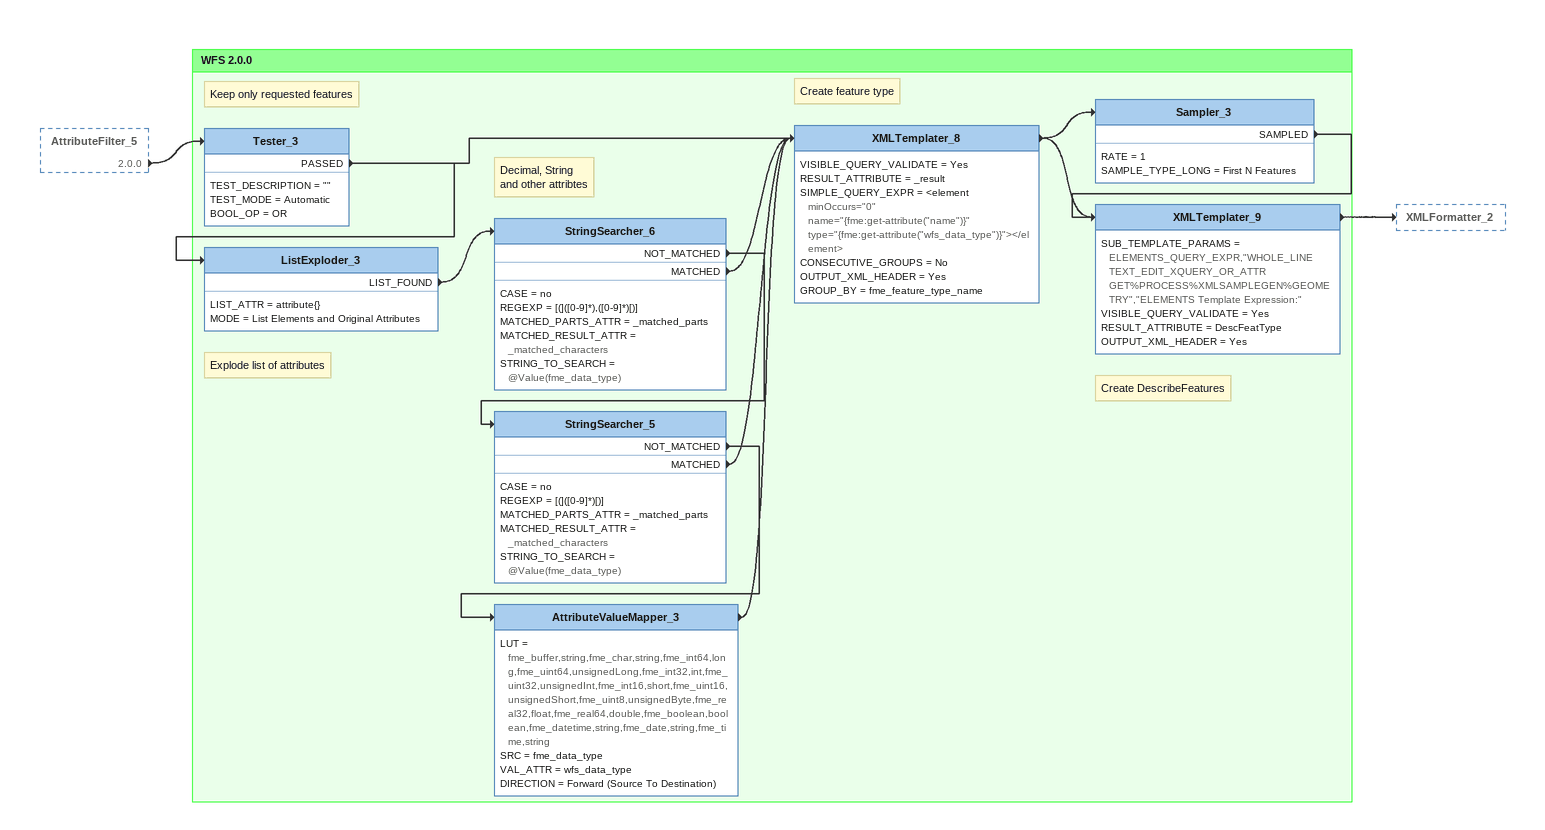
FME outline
AttributeFilter_5 [outside]
    2.0.0 -> Tester_3

Bookmark: WFS 2.0.0
Note: Keep only requested features
Tester_3
    TEST_DESCRIPTION = ""
    TEST_MODE = Automatic
    BOOL_OP = OR
    PASSED -> ListExploder_3
    PASSED -> XMLTemplater_8
Note: Explode list of attributes
ListExploder_3
    LIST_ATTR = attribute{}
    MODE = List Elements and Original Attributes
    LIST_FOUND -> StringSearcher_6
Note: Decimal, String / and other attribtes
StringSearcher_6
    CASE = no
    REGEXP = [(]([0-9]*),([0-9]*)[)]
    MATCHED_PARTS_ATTR = _matched_parts
    MATCHED_RESULT_ATTR = _matched_characters
    STRING_TO_SEARCH = @Value(fme_data_type)
    NOT_MATCHED -> StringSearcher_5
    MATCHED -> XMLTemplater_8
StringSearcher_5
    CASE = no
    REGEXP = [(]([0-9]*)[)]
    MATCHED_PARTS_ATTR = _matched_parts
    MATCHED_RESULT_ATTR = _matched_characters
    STRING_TO_SEARCH = @Value(fme_data_type)
    NOT_MATCHED -> AttributeValueMapper_3
    MATCHED -> XMLTemplater_8
AttributeValueMapper_3
    LUT = fme_buffer,string,fme_char,string,fme_int64,long,fme_uint64,unsignedLong,fme_int32,int,fme_uint32,unsignedInt,fme_int16,short,fme_uint16,unsignedShort,fme_uint8,unsignedByte,fme_real32,float,fme_real64,double,fme_boolean,boolean,fme_datetime,string,fme_date,string,fme_time,string
    SRC = fme_data_type
    VAL_ATTR = wfs_data_type
    DIRECTION = Forward (Source To Destination)
    -> XMLTemplater_8
Note: Create feature type
XMLTemplater_8
    VISIBLE_QUERY_VALIDATE = Yes
    RESULT_ATTRIBUTE = _result
    SIMPLE_QUERY_EXPR = <element minOccurs="0" name="{fme:get-attribute("name")}" type="{fme:get-attribute("wfs_data_type")}"></element>
    CONSECUTIVE_GROUPS = No
    OUTPUT_XML_HEADER = Yes
    GROUP_BY = fme_feature_type_name
    -> XMLTemplater_9
    -> Sampler_3
Sampler_3
    RATE = 1
    SAMPLE_TYPE_LONG = First N Features
    SAMPLED -> XMLTemplater_9
Note: Create DescribeFeatures
XMLTemplater_9
    SUB_TEMPLATE_PARAMS = ELEMENTS_QUERY_EXPR,"WHOLE_LINE TEXT_EDIT_XQUERY_OR_ATTR GET%PROCESS%XMLSAMPLEGEN%GEOMETRY","ELEMENTS Template Expression:"
    VISIBLE_QUERY_VALIDATE = Yes
    RESULT_ATTRIBUTE = DescFeatType
    OUTPUT_XML_HEADER = Yes
    -> XMLFormatter_2
